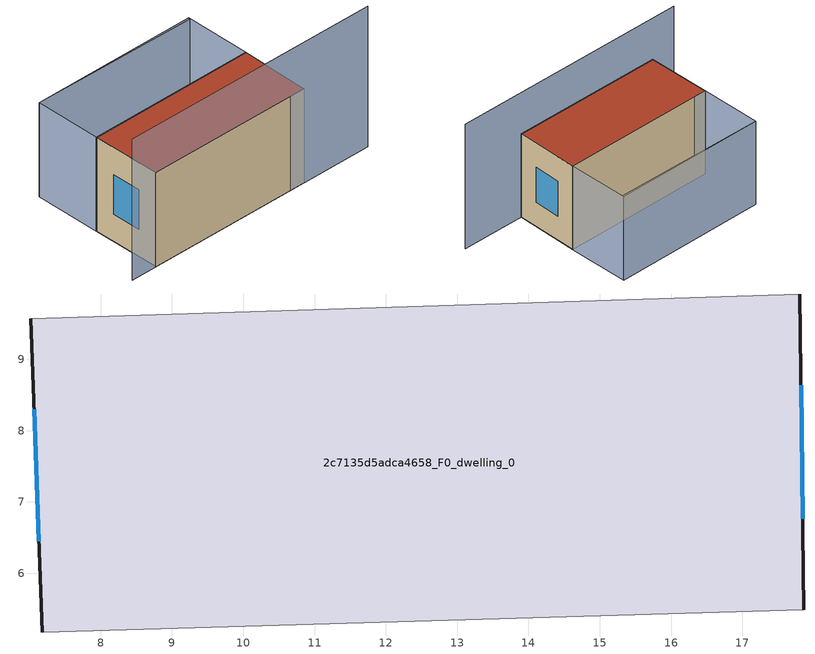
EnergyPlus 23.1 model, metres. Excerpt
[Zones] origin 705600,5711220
2c7135d5adca4658_F0_dwelling_0
 floor ground (EU_floor_Construction): 17.86,5.49 17.81,9.92 7.02,9.57 7.18,5.18 z0
 wall outside (EU_wall_Construction): 17.81,9.92 17.86,5.49 / 7.18,5.18 7.02,9.57 z0:6
 wall adiabatic (EU_wall_Construction): 7.02,9.57 17.81,9.92 / 17.86,5.49 7.18,5.18 z0:6
 window (EU_Window_Construction): 17.82,8.64 17.85,6.77 / 7.13,6.45 7.07,8.3 z1.73:4.27
 roof outside (EU_roof_Construction): 17.81,9.92 17.86,5.49 7.18,5.18 7.02,9.57 z6
shading: 5.49,5.14 22.42,5.62 z0:9; 17.64,14.03 6.89,13.81 / 17.81,9.92 7.02,9.57 / 7.02,9.57 6.88,13.81 / 6.88,13.81 17.67,14.15 / 17.67,14.15 17.81,9.92 z0:6
[Building]
EU S2 Campaign: North Axis=0; Terrain=City; Solar Distribution=FullExterior
[Site:Location]
London: Latitude=51.5; Longitude=-0.5; Time Zone=0; Elevation=25
[SizingPeriod:WeatherFileDays]
AnnualSizingPeriod: Begin Month=1; Begin Day of Month=1; End Month=12; End Day of Month=31; Day of Week for Start Day=Monday; Use Weather File Daylight Saving Period=No; Use Weather File Rain and Snow Indicators=No
[MATERIAL]
EU_InternalMass_Material: Roughness=MediumRough; Thickness=0.1; Conductivity=1; Density=1800; Specific Heat=900; Thermal Absorptance=0.9; Solar Absorptance=0.7; Visible Absorptance=0.7
[MATERIAL:NOMASS] Roughness=MediumRough; Thermal Absorptance=0.9; Solar Absorptance=0.7; Visible Absorptance=0.7
Name | Thermal Resistance
EU_wall_NoMass | 0.724719
EU_roof_NoMass | 2.98947
EU_floor_NoMass | 2.39157
[WINDOWMATERIAL:SIMPLEGLAZINGSYSTEM]
EU_Window_SimpleGlazing: UFactor=2.63425; Solar Heat Gain Coefficient=0.76; Visible Transmittance=0.76
[CONSTRUCTION]
EU_wall_Construction: EU_wall_NoMass
EU_roof_Construction: EU_roof_NoMass
EU_floor_Construction: EU_floor_NoMass
EU_InternalMass_Construction: EU_InternalMass_Material
EU_Window_Construction: EU_Window_SimpleGlazing
[ZONE]
2c7135d5adca4658_F0_dwelling_0: Type=1; Multiplier=1; Ceiling Height=autocalculate; Volume=284.354; Floor Area=autocalculate; Part of Total Floor Area=Yes
[INTERNALMASS]
2c7135d5adca4658_F0_dwelling_0_EU_InternalMass: Construction=EU_InternalMass_Construction; Zone or ZoneList=2c7135d5adca4658_F0_dwelling_0; Surface Area=47.3925
[OTHEREQUIPMENT]
EU_Step8_InternalGain_2c7135d5adca4658_F0_dwelling_0_f000: Fuel Type=Electricity; Zone or ZoneList or Space or SpaceList=2c7135d5adca4658_F0_dwelling_0; Schedule=EU_Step8_GainSchedule_2c7135d5adca4658_F0_dwelling_0_f000; Design Level Calculation Method=Watts/Area; Power per Zone Floor Area=1; Fraction Latent=0; Fraction Radiant=0; Fraction Lost=0; Carbon Dioxide Generation Rate=0; EndUse Subcategory=EU_Step8_InternalGains
[ZONEVENTILATION:DESIGNFLOWRATE]
EU_ConstantAir_2c7135d5adca4658_F0_dwelling_0: Zone or ZoneList or Space or SpaceList=2c7135d5adca4658_F0_dwelling_0; Schedule=EU_AlwaysOn; Design Flow Rate Calculation Method=AirChanges/Hour; Air Changes per Hour=0.418135; Ventilation Type=Natural; Fan Pressure Rise=0; Fan Total Efficiency=1; Constant Term Coefficient=1; Temperature Term Coefficient=0; Velocity Term Coefficient=0; Velocity Squared Term Coefficient=0; Minimum Indoor Temperature=-100; Maximum Indoor Temperature=100; Delta Temperature=-100; Minimum Outdoor Temperature=-100; Maximum Outdoor Temperature=100; Maximum Wind Speed=40
[HVACTEMPLATE:THERMOSTAT]
EU_HeatOnly_2c7135d5adca4658_F0_dwelling_0: Constant Heating Setpoint=20; Constant Cooling Setpoint=50
[HVACTEMPLATE:ZONE:IDEALLOADSAIRSYSTEM]
2c7135d5adca4658_F0_dwelling_0: Template Thermostat=EU_HeatOnly_2c7135d5adca4658_F0_dwelling_0; System Availability Schedule=EU_AlwaysOn; Maximum Heating Supply Air Temperature=50; Minimum Cooling Supply Air Temperature=13; Maximum Heating Supply Air Humidity Ratio=0.0156; Minimum Cooling Supply Air Humidity Ratio=0.0077; Heating Limit=NoLimit; Cooling Limit=NoLimit; Heating Availability Schedule=EU_AlwaysOn; Cooling Availability Schedule=EU_CoolingOff; Dehumidification Control Type=ConstantSensibleHeatRatio; Cooling Sensible Heat Ratio=0.7; Dehumidification Setpoint=60; Humidification Control Type=None; Humidification Setpoint=30; Outdoor Air Method=None; Outdoor Air Flow Rate per Person=0.00944; Outdoor Air Flow Rate per Zone Floor Area=0; Outdoor Air Flow Rate per Zone=0; Demand Controlled Ventilation Type=None; Outdoor Air Economizer Type=NoEconomizer; Heat Recovery Type=None; Sensible Heat Recovery Effectiveness=0.7; Latent Heat Recovery Effectiveness=0.65
[SIZING:ZONE]
2c7135d5adca4658_F0_dwelling_0: Zone Cooling Design Supply Air Temperature Input Method=SupplyAirTemperature; Zone Cooling Design Supply Air Temperature=13; Zone Heating Design Supply Air Temperature Input Method=SupplyAirTemperature; Zone Heating Design Supply Air Temperature=50; Zone Cooling Design Supply Air Humidity Ratio=0.008; Zone Heating Design Supply Air Humidity Ratio=0.008; Cooling Design Air Flow Method=DesignDay; Cooling Design Air Flow Rate=0; Cooling Minimum Air Flow per Zone Floor Area=0.000762; Cooling Minimum Air Flow=0; Cooling Minimum Air Flow Fraction=0.2; Heating Design Air Flow Method=DesignDay; Heating Design Air Flow Rate=0; Heating Maximum Air Flow per Zone Floor Area=0.002032; Heating Maximum Air Flow=0.141576; Heating Maximum Air Flow Fraction=0.3; Account for Dedicated Outdoor Air System=No; Dedicated Outdoor Air System Control Strategy=NeutralSupplyAir; Dedicated Outdoor Air Low Setpoint Temperature for Design=autosize; Dedicated Outdoor Air High Setpoint Temperature for Design=autosize; Zone Load Sizing Method=Sensible Load Only No Latent Load; Zone Latent Cooling Design Supply Air Humidity Ratio Input Method=HumidityRatioDifference; Zone Cooling Design Supply Air Humidity Ratio Difference=0.005; Zone Latent Heating Design Supply Air Humidity Ratio Input Method=HumidityRatioDifference; Zone Humidification Design Supply Air Humidity Ratio Difference=0.005
[SCHEDULE:CONSTANT]
Name | Hourly Value
EU_AlwaysOn | 1
EU_CoolingOff | 0
[SCHEDULE:FILE]
EU_Step8_GainSchedule_2c7135d5adca4658_F0_dwelling_0_f000: File=../../schedules/2c7135d5adca4658/2c7135d5adca4658_F0_dwelling_0_f000_gain.csv; Column Number=1; Rows to Skip at Top=0; Number of Hours of Data=8760; Column Separator=Comma; Interpolate to Timestep=No; Minutes per Item=60; Adjust Schedule for Daylight Savings=Yes
